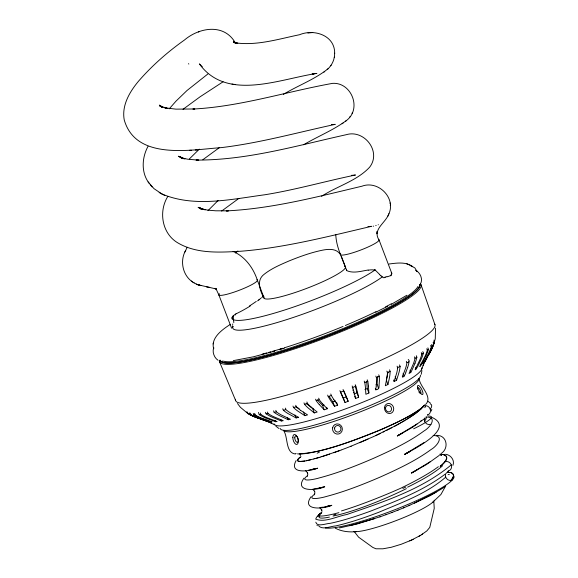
<?xml version="1.0" encoding="UTF-8"?>
<svg xmlns="http://www.w3.org/2000/svg" width="578" height="578" viewBox="0 0 578 578"><rect width="100%" height="100%" fill="white"/><g stroke="black" fill="none" stroke-linecap="round" stroke-linejoin="round"><path stroke-width="0.87" d="M201.78 209.511L198.109 207.343L205.226 209.807L202.177 209.113L208.485 210.204L215.804 210.804L228.469 210.833L226.294 210.912C272.382 208.658 317.228 196.823 361.922 186.217C378.409 179.917 396.71 198.406 388.532 214.619M335.796 234.755C336.28 247.449 342.581 258.879 346.699 270.62C353.368 273.676 361.257 271.133 368.186 270.005M327.184 69.606C330.862 66.419 333.506 61.976 334.322 57.164M334.662 53.559C335.117 35.316 314.071 28.654 299.606 34.709C278.336 39.066 256.574 46.045 234.69 42.729L237.804 43.321L233.396 41.956L236.814 43.401L233.57 41.703L235.542 43.075L233.563 41.204L235.275 43.032M379.031 385.555C380.093 389.095 374.334 392.231 376.148 386.834M378.749 388.734L377.058 384.312L377.658 376.986A47.461 16.22 66.1 0 0 377.665 376.675M334.308 57.525L334.684 53.19M376.191 386.386L376.466 382.687A47.461 16.22 66.1 0 0 376.415 377.6L375.837 376.105M379.074 385.107L379.349 381.408A47.461 16.22 66.1 0 0 379.298 376.314L378.72 374.826M421.94 370.628L421.203 374.327M213.687 347.898L213.672 348.722C210.479 337.928 222.407 329.474 230.232 324.468M389.558 369.833L390.114 371.307L387.896 372.499L386.386 379.782M387.441 372.593A47.461 21.834 64.8 0 1 386.92 377.925L385.331 385.721L387.939 384.493L388.748 381.075M388.857 380.591L389.63 376.668A47.461 21.834 64.8 0 0 390.136 371.322M307.337 476.308L307.778 474.343L307.46 472.508L307.669 473.014L305.596 470.658M314.418 494.855L314.865 492.89L314.54 491.062L314.757 491.56L312.684 489.205M452.921 465.377C455.016 460.283 450.753 454.814 445.58 454.272M397.346 367.861L397.411 367.594A47.461 27.072 63.3 0 0 397.483 367.254M317.979 516.587C317.813 515.063 320.732 513.141 320.58 513.38C318.738 514.919 316.339 516.718 315.718 519.123C325.06 522.938 337.155 516.154 346.793 514.528C383.048 501.971 421.441 489.747 451.281 464.849A5.014 4.74 44.2 0 0 444.959 461.721M425.365 360.788L425.155 361.142L430.892 350.767A47.461 46.276 29.2 0 0 433.71 343.975L435.256 338.867L435.537 328.116M397.787 376.423L396.573 380.252L394.109 381.494L396.638 373.258A47.461 27.072 63.3 0 0 397.664 367.659L397.079 366.17M397.953 375.91L399.102 372.022A47.461 27.072 63.3 0 0 400.128 366.423L399.543 364.928M303.609 144.767C317.914 136.263 333.701 130.093 347.046 120.058C361.85 108.129 351.186 82.04 332.509 83.369C286.052 91.729 240.47 106.627 192.944 109.054L194.772 108.967L175.972 109.141L164.607 107.797L167.786 108.498L159.622 105.897L162.989 107.508L159.369 105.117L161.847 107.082M431.838 409.376L431.231 411.059M407.606 367.536L405.958 371.9M213.665 342.429L213.087 343.953M315.812 522.187C316.968 527.483 326.433 523.292 330.298 523.321C343.961 520.417 357.24 515.959 370.354 511.212C396.378 501.032 423.139 490.845 445.595 473.844A5.014 4.74 44.2 0 0 452.047 480.267M185.704 250.361C179.31 261.285 182.937 276.833 194.179 282.945M403.668 373.352C399.904 380.599 405.301 376.04 405.85 372.167M421.803 368.88L423.797 363.743L423.038 365.274L426.781 358.23M213.744 347.696C212.01 351.908 214.243 357.854 218 360.224M415.004 363.295L413.125 367.579M403.776 373.085L405.424 368.721A47.461 31.848 61.5 0 0 406.919 362.883M318.767 515.677L318.984 515.229M346.525 269.478L346.699 270.62M263.337 295.994L261.82 297.641M391.66 273.026L379.038 239.935C372.413 230.145 384.384 223.491 388.084 215.587M148.04 146.321C141.704 157.845 140.945 173.328 149.63 183.869M387.715 216.403L388.951 213.701M411.254 368.692L413.133 364.407A47.461 36.082 59.3 0 0 415.033 358.338L416.825 357.24M445.725 485.874L440.92 494.486L432.322 502.622M410.987 369.255L409.036 373.489L410.734 372.485M412.865 368.143L410.907 372.377L410.062 370.166M232.912 326.433L232.934 326.375A83.449 12.044 -20.9 0 0 291.688 317.987A83.449 12.044 -20.9 0 0 382.246 276.92L382.925 277.007M425.972 355.824L423.421 360.751M184.909 252.03L187.2 247.247M433.999 343.397L434.02 343.354A47.461 46.276 29.2 0 1 431.239 350.102L428.616 355.008M417.013 365.737C412.576 373.583 417.388 368.135 418.544 364.711M428.587 353.512L425.892 359.133L428.645 354.198M429.36 352.717L427.164 356.864M431.52 348.888L431.687 348.556A47.461 46.926 -5.4 0 0 434.533 341.641L433.941 340.16M391.682 274.283L390.728 275.244M167.866 196.354C158.3 211.541 161.956 233.743 178.002 242.984C196.831 253.98 219.669 252.42 240.629 251.249C284.607 247.846 329.034 236.25 370.968 226.46M417.316 365.144L419.628 360.39A47.461 39.694 56.2 0 0 421.875 354.104L423.371 353.064L422.807 351.59M418.848 364.126L421.16 359.364A47.461 39.694 56.2 0 0 423.399 353.079M431.174 349.56L430.827 350.232M422.092 361.973C416.832 371.408 421.875 364.212 423.255 361.055M430.653 350.564L429.75 352.219M422.496 362.153L423.053 363.627L425.509 359.22M423.053 363.627L426.275 358.432M422.258 361.669L424.816 356.734A47.461 42.635 51.8 0 0 427.323 350.254L428.45 349.329L427.886 347.855M426.983 357.175L426.629 357.804M232.168 319.034L232.385 316.693A12.759 8.699 23.4 0 1 232.537 316.506M420.372 284.008C423.306 279.506 420.213 272.31 415.524 270.251M352.016 113.281L352.284 112.84M349.885 116.929L350.138 116.503M307.626 475.521C297.786 483.085 316.065 478.974 318.861 478.042C337.689 473.1 355.867 465.962 373.713 458.246C391.118 450.406 408.624 442.257 424.071 430.921C429.541 427.908 438.312 417.099 426.058 416.94M296.117 460.558C288.068 475.058 311 470.962 317.654 468.187L312.756 469.379M299.281 453.983A70.278 10.144 -20.9 0 0 364.841 436.18A70.278 10.144 -20.9 0 0 423.71 406.067L423.855 405.879A70.263 10.129 -20.9 0 0 424.794 404.752M430.798 424.62L430.935 424.433A5.014 4.754 43.5 0 1 424.512 418.046M430.155 403.805C432.705 404.593 431.723 407.7 430.184 409A5.014 4.754 43.5 0 0 423.855 405.879L420.148 409.773M424.606 421.311L426.044 418.956L426.159 417.092M423.71 406.067L422.677 407.295M169.217 108.852L176.001 101.15L187.019 90.5L207.856 73.991M427.742 414.729L427.395 415.156A5.014 4.754 43.5 0 0 430.184 409M303.977 478.143C293.581 492.774 317.669 490.274 324.735 486.734L319.844 487.926M311.065 496.697C300.661 511.32 324.749 508.821 331.815 505.288L326.924 506.48M425.639 404.47C433.103 396.97 420.192 387.058 419.209 379.182M328.391 68.479C314.916 79.424 298.125 85.4 283.357 94.402M330.695 65.74L331.122 65.242M431.463 344.582C432.936 345.955 430.769 348.151 430.697 345.377M441.382 453.376C449.272 448.102 446.888 435.09 436.614 435.342M207.964 210.659L218.116 200.494M423.797 362.868L423.262 361.366M451.281 464.849A5.014 4.74 44.2 0 1 448.506 470.991L446.165 473.339M445.725 477.139C426.636 493.757 402.028 502.427 379.016 512.187C364.877 517.57 350.528 522.555 335.76 525.922C330.623 526.161 322.249 530.351 318.514 525.684M189.382 158.928L199.316 149.131M423.855 405.879L422.612 407.114M420.842 409.137L415.409 413.552M235.586 253.027L237.876 250.975M441.469 465.355L440.14 466.497M419.592 410.25L414.766 414.021M420.437 421.355L421.637 420.343M425.141 418.248L412.381 427.38L397.339 435.928L416.998 423.992M439.309 455.348L426.55 464.481L411.507 473.028L430.523 461.54M299.65 457.646C302.843 456.028 295.12 459.77 298.197 461.215C303.385 462.046 308.58 460.081 313.601 459.019M323.962 72.127L324.728 71.513M183.002 109.329L200.039 96.822L223.108 81.765M221.641 211.057L238.859 198.42M202.82 159.738L219.358 147.65M420.668 408.711C407.909 417.937 393.278 424.165 378.951 430.487C353.021 440.523 326.592 451.996 298.573 453.954M314.714 494.067C304.873 501.632 323.145 497.528 325.941 496.589C344.777 491.647 362.955 484.509 380.801 476.799C398.206 468.953 415.705 460.81 431.152 449.467C436.621 446.454 445.4 435.653 433.139 435.487M427.366 350.189L426.73 348.765M414.975 413.862L411.247 416.442M342.089 123.75L343.065 123.056M345.369 121.373L346.388 120.643M300.994 456.649C298.725 457.444 295.372 461.88 300.011 461.468M414.094 414.491L405.734 419.917M424.086 442.538L404.427 454.481L405.944 453.658M444.771 486.994L430.408 495.534L409.051 505.54M421.405 534.78L426.774 530.972L429.765 527.432L434.244 508.387L433.861 501.971M410.741 416.767L407.577 418.79M406.818 295.286L391.313 304.331M411.522 540.069L419.996 535.647M418.927 536.312L422.67 534M406.464 419.469L407.028 419.129M405.9 419.816L400.381 423.045M404.745 420.509L402.36 421.911M408.234 359.465C411.254 361.004 406.132 364.494 406.327 361.387M401.132 422.619L401.746 422.265M436.13 492.145L414.426 503.171M400.503 422.973L396.638 425.126M399.254 423.681L394.557 426.246M321.57 196.318C337.169 186.123 356.691 181.03 369.609 167.23C381.747 151.682 364.306 129.212 346.265 134.696C296.738 145.649 247.211 160.287 196.065 160.084L198.716 160.149L187.872 159.232L181.904 158.025L184.974 158.871L178.349 156.226L183.269 158.769L179.801 156.725L182.092 158.589M398.105 435.516L402.794 432.951M412.266 472.616L416.962 470.051M404.427 454.481L409.881 451.505L405.185 454.07C413.342 449.308 456.96 428.009 431.412 417.179M395.973 425.487L375.621 435.646M397.339 435.928L398.863 435.104M411.507 473.028L413.032 472.204M400.106 366.401L397.642 367.644M391.877 427.662L386.162 430.574M387.657 306.268L375.729 312.243M387.939 384.493L386.335 380.028M405.857 486.994L402.873 488.453M383.12 432.077L384.442 431.426M235.643 313.933L236.619 313.478M380.447 433.37L374.074 436.361M379.284 376.3L376.401 377.579M377.058 384.312L375.982 384.804M354.668 532.114L358.606 537.179L372.817 547.431L375.975 548.789L382.925 548.804L391.378 547.243L401.226 544.259L411.023 540.293M373.612 436.571L350.456 446.454M409.737 540.885L413.227 539.281M388.019 372.311L387.419 372.579L386.855 371.105M368.034 439.078L359.588 442.726M366.69 381.155A47.461 10.325 67.2 0 1 366.741 381.711L367.211 388.597L364.949 389.558M368.439 386.147L368.901 393.018L365.881 394.283L365.419 387.419A47.461 10.325 67.2 0 0 364.783 382.585L364.205 381.09M235.549 43.256C224.495 23.192 199.518 27.209 184.425 40.048C167.627 51.919 152.057 65.646 138.547 81.173C129.631 91.851 121.568 105.442 124.234 119.913C135.902 160.54 190.119 149.839 221.475 147.6C259.992 142.976 297.417 132.499 335.233 124.357L331.534 124.595L332.321 124.581M403.487 507.889L409.751 505.266M355.26 385.851A47.461 4.256 68.3 0 1 355.391 386.379L356.958 392.816L354.039 393.972M355.838 386.234A47.461 4.256 68.3 0 1 357.081 390.8L358.649 397.238L355.73 398.401M397.787 510.201L403.957 507.715M378.38 224.712L378.171 224.791M345.485 395.309A47.461 1.886 69.4 0 1 343.614 390.988L340.464 392.137L339.9 390.663M351.171 446.165L341.591 449.865M364.769 382.564L367.789 381.292L367.225 379.818M346.764 397.628L348.173 401.313L345.03 402.49L342.349 396.508A47.461 1.886 69.4 0 1 340.471 392.166M391.992 512.462L398.018 510.121M355.694 398.415L353.982 392.05M333.838 399.586A47.461 7.991 70.5 0 1 331.339 395.497L328.217 396.573L327.654 395.099M352.811 387.412L355.824 386.212L355.26 384.738M198.362 31.985L199.215 31.667M385.938 514.723L392.007 512.448M336.519 402.237L337.646 405.185L334.532 406.283L330.724 400.713A47.461 7.991 70.5 0 1 328.217 396.595M341.244 449.995L333.744 452.711M335.572 400.908L332.841 401.862L329.034 396.291M339.748 450.551L320.703 456.996M340.442 391.573A47.461 1.886 69.4 0 0 340.659 392.065L343.346 398.069L346.482 396.891L346.15 396.14M379.919 516.869L386.198 514.615M326.693 407.302L327.256 408.776L324.215 409.788L319.302 404.586M380.418 516.674L357.269 523.964L339.459 527.938M329.698 454.106L321.823 456.656M311.195 407.158A47.461 19.703 72.9 0 1 307.474 403.466L304.555 404.34L303.992 402.866M323.955 404.903L322.524 405.366L317.611 400.164A47.461 13.966 71.7 0 1 317.221 399.716M374.717 518.611L349.921 525.655M280.568 348.946L282.852 348.245M279.665 349.618L284.333 348.18M300.582 410.322A47.461 25.092 74.3 0 1 296.29 406.796L293.552 407.541L292.988 406.067M376.177 225.492L375.707 225.63M320.588 457.032L313.746 458.983M313.117 408.35L312.568 408.509L306.586 403.654M319.381 457.393L314.822 458.694M272.469 351.337L275.374 350.499M274.723 351.099L253.496 356.785L233.288 360.636M304.555 404.362A47.461 19.703 72.9 0 0 308.276 408.054L314.259 412.93L317.178 412.035L311.195 407.179M268.337 352.501L270.887 351.785M298.508 417.352L296.109 417.952L288.162 413.646A47.461 30.063 76 0 1 283.35 410.243M264.182 353.62L266.66 352.956M335.926 514.384L333.817 514.94M293.552 407.569A47.461 25.092 74.3 0 0 297.836 411.088L304.837 415.669L307.575 414.896L300.582 410.344M316.224 468.534L308.753 470.08M323.304 487.088L319.135 488.042M330.385 505.634L323.774 507.036M274.131 412.338A47.461 34.514 78 0 0 279.427 415.611L288.22 419.736L290.474 419.26L281.674 415.156A47.461 34.514 78 0 1 276.385 411.861L274.138 412.309L273.575 410.835M311.231 469.741L314.786 468.881M318.319 488.287L321.874 487.435M325.4 506.841L328.954 505.981M310.711 459.748L306.282 460.724M386.827 276.732L384.984 277.028M373.641 226.121L373.142 226.208M315.841 488.634L318.391 488.2M304.743 460.998L300.473 461.468M315.841 73.507L312.178 73.883L316.91 73.406C279.738 78.919 226.814 101.764 199.388 63.912L202.307 66.802M258.409 412.439L259.255 414.65L260.866 414.491A47.461 41.58 84.5 0 0 266.928 417.663L277.115 421.564L275.562 421.716L265.309 417.843M265.497 412.324L266.061 413.797A47.461 38.379 80.7 0 0 271.768 417.02L281.32 421.001L283.263 420.683L273.712 416.724A47.461 38.379 80.7 0 1 267.997 413.508M266.061 413.797L268.011 413.48L267.448 412.006M389.045 264.016C396.97 262.976 405.807 261.588 412.743 266.653L410.842 265.772L414.831 267.896L416.976 271.342L416.377 270.75M313.724 488.872L315.133 488.713M320.804 507.419L322.921 507.181M370.245 226.439L371.582 226.287M312.756 32.541L307.908 33.033M275.511 421.723L274.947 420.242M189.346 150.345L191.39 150.244M195.277 150.063L197.105 149.969M253.28 413.371C252.629 415.38 256.726 415.438 254.53 413.386M356.012 531.666C348.939 532.331 341.641 531.529 335.283 528.176M352.132 175.387L351.388 175.401L355.47 175.011C325.176 181.261 295.344 189.866 264.746 194.779C231.2 199.251 194.62 207.712 162.18 194.1M369.01 226.497L367.955 226.439M313.204 73.782L313.897 73.811L312.315 73.673M222.01 361.127L223.816 361.236A105.738 15.266 -20.9 0 0 326.931 334.98A105.738 15.266 -20.9 0 0 417.966 286.464M440.219 454.041L444.265 454.9M297.489 453.86L298.01 453.918M232.009 84.077L233.396 84.251M234.126 84.345L235.405 84.504M218.867 294.946L215.984 288.776L216.418 289.296L215.023 288.321L216.121 288.957L197.857 284.716M206.577 286.912L209.677 287.382M267.852 420.184L268.416 421.658L262 419.585M374.4 269.789L374.927 269.875M379.414 274.232L375.028 269.89M295.502 454.005C285.257 452.95 288.241 437.25 283.726 430.747M442.481 454.366L442.972 454.481M267.556 421.478L274.81 424.83M263.221 295.748L257.383 280.229M295.777 453.47L296.146 453.593M260.584 418.819L261.646 419.173M262.101 419.52L259.97 418.797M249.906 414.426A47.461 45.814 -78.3 0 0 256.48 417.569L268.416 421.658M262.007 419.296L263.424 419.773M262.506 419.642L257.326 417.771A47.461 45.814 -78.3 0 1 250.758 414.599M262.817 419.758L271.364 423.002M259.262 418.559L254.681 416.882A47.461 46.767 -53.1 0 1 247.984 413.66L240.405 407.295L237.486 403.502M263.778 419.895L264.84 420.271M258.099 417.973L255.628 417.085M255.274 416.955L254.226 416.543A47.461 46.767 -53.1 0 1 247.529 413.321L247.557 413.306M233.1 251.401C245.065 256.639 253.323 267.932 257.326 280.092M260.187 418.031L270.894 421.882L272.137 421.889L261.429 418.039A47.461 44.073 -89.5 0 1 255.071 414.888M194.013 282.852L196.462 284.13M196.31 284.058L197.987 284.773M406.529 263.604L407.981 264.291M408.371 264.457L409.853 265.15M440.154 454.734L441.505 455.392L439.88 454.236M427.763 401.204L430.321 403.003M148.091 181.94L153.986 188.645L161.804 193.897M159.138 192.517L164.788 195.443M298.624 417.323L290.683 413.017A47.461 30.063 76 0 1 285.864 409.614M278.899 428.493L275.879 426.224M299.209 408.733L297.677 407.743M247.976 413.617L247.442 412.157M265.981 420.849L265.649 420.603M297.46 407.598L296.146 406.688M319.764 507.759L321.838 510.114L321.628 509.608L321.946 511.443M191.354 281.024L192.763 282.057M382.246 276.92L380.851 275.612M316.975 525.337L317.38 525.713M200.927 208.846L199.764 207.625L200.79 208.81M327.256 408.776L322.343 403.581M162.05 107.118L161.204 106.2L162.208 107.443M150.54 184.996L152.057 186.904M340.196 254.226C336.28 248.309 328.326 248.988 322.271 250.223C310.913 252.572 299.953 256.538 289.231 260.88C280.605 264.601 271.783 268.308 264.341 274.145C256.018 280.099 259.97 290.64 263.944 298.017M188.833 64.064L188.515 63.631M337.646 405.185L333.846 399.608M344.907 393.387L345.319 394.304M345.897 395.583L345.406 394.485M344.741 393.018L344.409 392.267M344.235 391.884L343.802 390.909A47.461 1.886 69.4 0 1 343.578 390.396M348.173 401.313L345.492 395.33M219.459 361.611L235.651 400.561M218.816 294.809L231.59 328.188M433.478 341.836L434.042 343.31M433.117 342.487L433.681 343.961M421.283 352.616L421.839 354.09M420.22 364.162L420.784 365.636M416.312 355.73L416.875 357.204A47.461 36.082 59.3 0 1 414.982 363.28M414.44 356.843L415.004 358.317M415.893 367.355L416.456 368.829M403.119 373.258L404.246 376.206M395.164 376.567L396.573 380.252M393.546 380.021L394.109 381.494M375.303 388.539L375.866 390.013M367.211 388.597L368.901 393.018M356.958 392.816L358.649 397.238M352.154 385.967L352.717 387.441A47.461 4.256 68.3 0 1 353.974 392.029M354.697 396.255L355.542 398.466M343.043 389.485L343.607 390.959M343.346 398.069L345.03 402.49M330.768 393.994L331.331 395.468M332.841 401.862L334.532 406.283M322.524 405.366L324.215 409.788M318.659 398.177C320.776 399.904 315.133 401.768 315.61 399.188M312.568 408.509L314.259 412.93M306.911 401.963L307.474 403.437M303.428 411.984L304.837 415.669M295.734 405.294L296.297 406.768M294.982 415.004L296.109 417.952M285.315 408.111C287.476 409.853 282.245 411.233 282.794 408.74M287.382 417.526L288.22 419.736M280.756 419.527L281.32 421.001M275.829 410.358L276.392 411.832M260.302 413.017L260.866 414.491M250.216 413.097C252.131 415.351 248.959 414.657 249.356 412.916M341.41 256.394L345.471 267.137M421.066 284.875L434.952 324.699M300.127 454.792L300.35 455.58M352.291 387.628L352.399 388.048M352.999 390.482L352.855 389.883M353.563 392.845L353.469 392.448M390.085 202.929L390.15 203.535M390.28 204.973L390.338 205.551M246.792 411.825L246.813 412.063A47.461 46.926 -5.4 0 0 247.608 412.562M434.504 341.634L434.454 341.136A47.461 46.926 -5.4 0 1 432.633 345.933M450.71 480.686A70.458 13.2 -21.6 0 0 450.486 472.501A70.429 13.193 -21.7 0 1 450.652 480.708M448.102 471.149A5.014 4.74 44.2 0 1 448.506 470.991M453.441 475.651A70.278 10.144 -20.9 0 1 402.194 506.798A70.278 10.144 -20.9 0 1 325.327 527.989M448.095 474.589A70.278 10.144 -20.9 0 1 449.359 474.61M448.196 472.197A70.429 13.171 -20.1 0 1 450.262 472.623M320.393 513.423A70.422 7.341 -19.7 0 1 321.527 512.527M318.659 515.533A70.422 7.117 -20.2 0 1 320.371 513.437M320.508 513.387A70.126 7.276 -19.8 0 1 321.838 512.361M319.237 515.143A70.126 7.001 -20.5 0 1 321.505 513.054M338.946 512.65A70.429 7.001 -20.7 0 1 318.615 515.554M401.927 487.695A70.415 7.738 -22.6 0 1 341.482 510.923M438.355 466.706A70.429 11.119 -23.4 0 1 402.288 487.435M444.605 461.836A70.422 12.969 -22.1 0 1 440.291 466.078M444.655 461.815A70.444 13.2 -21.6 0 0 446.447 458.708A70.444 13.308 -21.2 0 0 446.259 456.302A70.458 13.316 -20.7 0 0 444.424 454.835M441.859 465.247A70.126 13.092 -21.8 0 0 445.233 461.627A70.856 13.366 -21.3 0 0 446.707 458.614A70.01 13.243 -20.8 0 0 446.158 456.338A70.776 13.337 -20.4 0 0 444.092 454.973M428.536 416.023A70.408 7.153 -20.1 0 1 413.617 428.825M317.149 453.231A70.408 7.153 -20.1 0 1 319.338 452.184M447.697 472.248A70.473 13.178 -20.1 0 1 449.843 472.616M442.553 465.752A70.386 12.853 -22.3 0 1 407.569 487.167M406.399 488.634A70.393 10.895 -23.5 0 1 332.993 516.06M329.417 517.086A70.386 7.593 -22.4 0 1 319.851 515.258M425.639 406.291A63.305 10.953 -16.8 0 1 424.751 407.671M422.511 407.353A63.92 11.82 -22 0 1 420.64 409.202M391.4 303.746A106.692 15.404 -20.9 0 1 385.569 306.853M376.011 311.672A106.692 15.404 -20.9 0 1 345.341 325.486M343.043 326.44A106.692 15.404 -20.9 0 1 284.224 347.833M280.908 348.859A106.692 15.404 -20.9 0 1 274.413 350.795M264.688 353.505A106.692 15.404 -20.9 0 1 262.145 354.177M419.664 284.513A106.692 15.404 -20.9 0 1 323.774 337.342A106.692 15.404 -20.9 0 1 220.167 360.152M419.859 284.441A106.908 15.433 -20.9 0 1 323.788 337.371A106.908 15.433 -20.9 0 1 219.965 360.231M418.905 378.489A72.452 10.462 -20.9 0 1 418.92 379.284M418.588 380.201A72.452 10.462 -20.9 0 1 353.787 414.368A72.452 10.462 -20.9 0 1 284.484 431.044M434.533 500.194A44.188 6.38 -20.9 0 1 396.486 520.467A44.188 6.38 -20.9 0 1 353.382 531.442M420.372 375.223A74.996 10.823 -20.9 0 1 352.977 412.36A74.996 10.823 -20.9 0 1 280.149 428.392M421.846 367.774A79.027 11.408 -20.9 0 1 350.824 406.905A79.027 11.408 -20.9 0 1 274.08 423.804M434.461 323.853A106.627 15.389 -20.9 0 1 339.163 377.629A106.627 15.389 -20.9 0 1 235.586 399.261M420.567 284.022A107.862 15.57 -20.9 0 1 324.164 338.419A107.862 15.57 -20.9 0 1 219.394 360.304M344.799 266.241A43.61 6.293 -20.9 0 1 306.246 288.552A43.61 6.293 -20.9 0 1 264.088 296.846M417.46 387.672A3.331 1.04 62.6 0 1 419.642 389.167A3.331 1.04 62.6 0 1 420.907 393.105A3.331 1.04 62.6 0 1 418.819 391.877M417.533 389.124A3.331 1.04 62.6 0 1 417.424 388.633M322.343 403.56A47.461 13.966 71.7 0 1 319.222 399.68M319.294 404.571A47.461 13.966 71.7 0 1 316.18 400.684M367.803 381.314A47.461 10.325 67.2 0 1 368.432 386.133M387.975 371.921A47.461 21.834 64.8 0 1 387.925 372.232M409.101 361.691A47.461 31.848 61.5 0 1 407.591 367.521M428.486 349.343A47.461 42.635 51.8 0 1 425.95 355.81M432.062 346.07A47.461 44.838 44.2 0 1 429.338 352.71M431.296 346.858A47.461 44.838 44.2 0 1 428.565 353.498M260.194 418.01A47.461 44.073 -89.5 0 1 253.829 414.881M265.316 417.822A47.461 41.58 84.5 0 1 259.24 414.679M306.586 403.632A47.461 19.703 72.9 0 1 306.116 403.227M256.885 279.788A20.62 2.977 -20.9 0 1 237.941 290.763A20.62 2.977 -20.9 0 1 219.387 293.718M378.539 239.502A20.62 2.977 -20.9 0 1 360.462 250.144A20.62 2.977 -20.9 0 1 340.695 253.836M385.259 277.527A12.875 8.677 41.8 0 1 383.163 277.671M390.099 275.742A19.493 5.021 2.8 0 1 387.094 276.804M391.313 275.33A18.864 5.151 5.1 0 1 390.692 275.858M391.689 273.705A18.864 4.617 1.4 0 1 391.277 274.203M391.241 272.332A19.493 4.841 2.1 0 1 391.841 273.712M375.122 269.912A80.66 11.647 -20.9 0 1 288.986 308.587A80.66 11.647 -20.9 0 1 232.009 317.308M380.837 275.771A72.835 28.43 52.3 0 1 379.392 274.384M368.229 270.229A13.352 9.942 -13.4 0 1 374.298 270.02M233.815 322.654A76.556 11.365 89.1 0 1 233.172 315.754M232.811 323.983A12.832 1.842 -79.6 0 1 232.616 324.59M232.645 326.613A14.508 2.435 -82 0 1 232.537 325.732M232.645 327.162A18.604 0.491 -41.5 0 1 233.042 326.765M232.638 316.628A18.633 4.212 -88.3 0 1 232.602 316.419M235.246 314.974A14.79 4.761 -10.2 0 1 235.412 314.865M261.054 298.096A20.367 1.532 -33.4 0 1 258.742 299.939M259.11 299.715A19.536 1.748 -32.2 0 1 257.564 300.878M256.271 301.398A20.981 2.139 -31.6 0 1 249.436 305.993M250.267 305.986A21.119 2.977 -30.4 0 1 236.489 313.601M232.667 316.556A13.236 8.526 10.4 0 1 235.838 314.1M377.138 231.764L377.044 233.758L377.239 231.402L377.138 231.764M200.992 285.633L197.336 284.463L200.992 285.633M181.347 157.852L180.365 156.631L181.376 157.895M294.802 437.77A3.331 1.59 74.5 0 0 297.41 442.329A3.331 1.59 74.5 0 0 297.504 437.214A3.331 1.59 74.5 0 0 294.802 437.77M292.836 437.409A5.137 2.449 74.7 0 0 296.832 444.46A5.137 2.449 74.7 0 0 297.013 436.592A5.137 2.449 74.7 0 0 292.836 437.409M334.626 428.016A3.331 3.186 71.7 0 0 338.737 431.983A3.331 3.186 71.7 0 0 339.9 426.405A3.331 3.186 71.7 0 0 334.626 428.016M332.625 427.792A5.137 4.906 72.1 0 0 338.946 433.919A5.137 4.906 72.1 0 0 340.76 425.321A5.137 4.906 72.1 0 0 332.625 427.792M385.526 408.097A3.331 2.955 66.2 0 0 389.832 411.709A3.331 2.955 66.2 0 0 390.251 406.117A3.331 2.955 66.2 0 0 385.526 408.097M384.449 407.671A5.137 4.559 66 0 0 391.096 413.234A5.137 4.559 66 0 0 391.732 404.622A5.137 4.559 66 0 0 384.449 407.671M417.786 388.199A5.137 1.604 62.5 0 0 422.569 394.564A5.137 1.604 62.5 0 0 420.394 387.195A5.137 1.604 62.5 0 0 417.786 388.199"/></g></svg>
